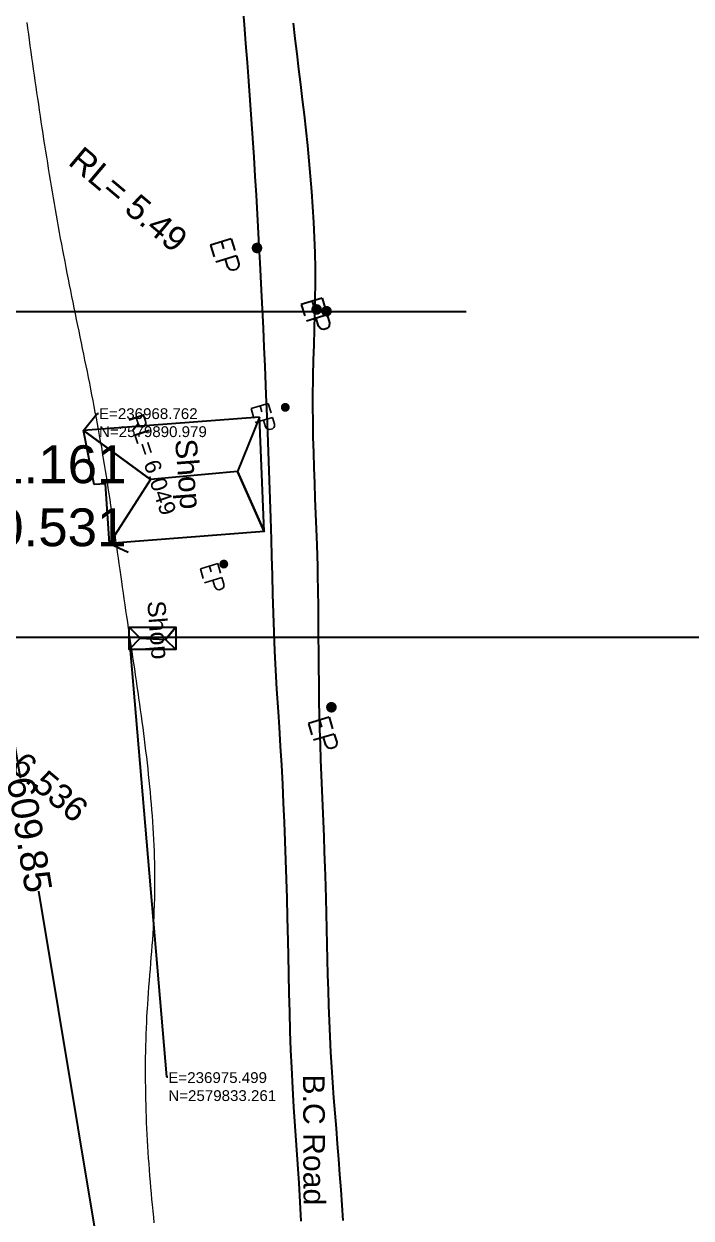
# Model space of a CAD drawing. Header units: millimetres. Extents: x 234588 to 238075, y 2578744 to 2579543.
# Drawn here: x 234917.8 to 235015.6, y 2579028.4 to 2579203.5 of the extents above; entities that cross this region are included whole.
import ezdxf

# ---------------------------------------------------------------- set-up
doc = ezdxf.new("R2010")
doc.units = ezdxf.units.MM
doc.header["$MEASUREMENT"] = 0
doc.header["$PDMODE"] = 98
doc.header["$PDSIZE"] = 0.5
for name, color, linetype in [('Boundary', 6, 'Continuous'), ('COORDINATES', 7, 'Continuous'), ('Points-NUM', 4, 'Continuous'), ('Points-TXT', 3, 'Continuous'), ('RL', 7, 'Continuous')]:
    doc.layers.add(name, color=color, linetype=linetype)
doc.layers.add('EP', color=1, linetype='Continuous', lineweight=30)
doc.styles.add('romans', font='romans.shx')
doc.styles.get("Standard").update_dxf_attribs({"font": 'arial.ttf'})
doc.dimstyles.get("Standard").update_dxf_attribs({"dimtxt": 4, "dimasz": 0.18, "dimexe": 0.18, "dimexo": 0.0625, "dimgap": 0.09, "dimtad": 0, "dimzin": 0, "dimdsep": 46, "dimtxsty": 'Standard', "dimcen": 0.09, "dimadec": 0, "dimazin": 0, "dimtfac": 1, "dimtofl": 0, "dimtmove": 0, "dimatfit": 3, "dimfxl": 1, "dimtolj": 1, "dimtzin": 0, "dimarcsym": 0})

# ---------------------------------------------------------------- blocks, each defined once
blk = doc.blocks.new('*D24')
at = {"layer": 'Defpoints', "color": 0}
for p in [(234842.91, 2579383.19), (234968.2, 2578785.8), (234942.8, 2578781.58)]:
    blk.add_point(p, dxfattribs=at)
at = {"layer": 'Points-NUM', "color": 0, "lineweight": -2}
for p, q in [((234842.97, 2579383.2), (234868.49, 2579387.44)), ((234868.34, 2579387.23), (234917.21, 2579092.93)), ((234968.17, 2578785.98), (234919.97, 2579076.32)), ((234942.86, 2578781.59), (234968.38, 2578785.83))]:
    blk.add_line(p, q, dxfattribs=at)
at = {"layer": 'Points-NUM', "color": 0}
for points in [[(234868.37, 2579387.24), (234868.32, 2579387.23), (234868.32, 2579387.41)], [(234968.2, 2578785.98), (234968.14, 2578785.97), (234968.2, 2578785.8)]]:
    blk.add_solid(points, dxfattribs=at)
at = {"layer": 'Points-NUM', "color": 0, "insert": (234918.59, 2579084.63), "char_height": 4, "attachment_point": 5, "rotation": 279.4271}
blk.add_mtext('\\A1;609.85', dxfattribs=at)

msp = doc.modelspace()

# ---------------------------------------------------------------- hatches: boundary and pattern name
at = {"layer": 'Points-NUM'}
h = msp.add_hatch(color=1, dxfattribs=at)
h.dxf.hatch_style = 1
h.paths.add_polyline_path([(234951.161, 2579170.658, 1), (234952.736, 2579170.658, 1)])
h = msp.add_hatch(color=1, dxfattribs=at)
h.dxf.hatch_style = 1
h.paths.add_polyline_path([(234959.903, 2579161.641, 1), (234961.478, 2579161.641, 1)])
h = msp.add_hatch(color=1, dxfattribs=at)
h.dxf.hatch_style = 1
h.paths.add_polyline_path([(234961.353, 2579161.387, 1), (234962.928, 2579161.387, 1)])
h = msp.add_hatch(color=1, dxfattribs=at)
h.dxf.hatch_style = 1
h.paths.add_polyline_path([(234955.441, 2579147.286, 1), (234956.753, 2579147.286, 1)])
h = msp.add_hatch(color=1, dxfattribs=at)
h.dxf.hatch_style = 1
h.paths.add_polyline_path([(234946.428, 2579124.304, 1), (234947.74, 2579124.304, 1)])
h = msp.add_hatch(color=1, dxfattribs=at)
h.dxf.hatch_style = 1
h.paths.add_polyline_path([(234962.073, 2579103.305, 1), (234963.648, 2579103.305, 1)])

# ---------------------------------------------------------------- linework, layer by layer
at = {"layer": 'Boundary'}
for points in [[(234949.818, 2579206.217), (234950.052, 2579203.438), (234950.278, 2579200.658), (234950.495, 2579197.878), (234950.704, 2579195.097), (234950.906, 2579192.315), (234951.1, 2579189.533), (234951.288, 2579186.751), (234951.469, 2579183.968), (234951.643, 2579181.185), (234951.811, 2579178.401), (234951.973, 2579175.617), (234952.13, 2579172.833), (234952.281, 2579170.048), (234952.363, 2579168.492), (234952.569, 2579164.478), (234952.705, 2579161.692), (234952.837, 2579158.907), (234952.965, 2579156.121), (234953.088, 2579153.334), (234953.207, 2579150.548), (234953.266, 2579149.123), (234953.432, 2579144.975), (234953.538, 2579142.189), (234953.64, 2579139.402), (234953.737, 2579136.615), (234953.829, 2579133.827), (234953.917, 2579131.04), (234954.011, 2579127.888), (234954.079, 2579125.464), (234954.156, 2579122.675), (234954.235, 2579119.887), (234954.321, 2579117.099), (234954.418, 2579114.312), (234954.53, 2579111.525), (234954.661, 2579108.74), (234954.814, 2579105.955), (234955.032, 2579102.626), (234955.182, 2579100.39), (234955.357, 2579097.606), (234955.518, 2579094.822), (234955.667, 2579092.037), (234955.803, 2579089.251), (234955.928, 2579086.465), (234956.042, 2579083.678), (234956.146, 2579080.891), (234956.239, 2579078.103), (234956.323, 2579075.315), (234956.397, 2579072.527), (234956.48, 2579068.976), (234956.522, 2579066.95), (234956.577, 2579064.162), (234956.633, 2579061.374), (234956.698, 2579058.586), (234956.776, 2579055.798), (234956.873, 2579053.011), (234956.984, 2579050.462), (234957.145, 2579047.438), (234957.317, 2579044.653), (234957.503, 2579041.868), (234957.695, 2579039.084), (234957.886, 2579036.3), (234958.068, 2579033.517), (234958.233, 2579030.734), (234958.373, 2579027.951)], [(234964.562, 2579028.059), (234964.426, 2579030.308), (234964.274, 2579032.556), (234964.11, 2579034.804), (234963.938, 2579037.053), (234963.761, 2579039.301), (234963.582, 2579041.549), (234963.405, 2579043.798), (234963.234, 2579046.047), (234963.071, 2579048.296), (234962.92, 2579050.546), (234962.791, 2579052.711), (234962.67, 2579055.047), (234962.57, 2579057.299), (234962.484, 2579059.551), (234962.41, 2579061.804), (234962.345, 2579064.057), (234962.287, 2579066.31), (234962.233, 2579068.564), (234962.181, 2579070.818), (234962.127, 2579073.071), (234962.071, 2579075.325), (234961.977, 2579078.633), (234961.938, 2579079.831), (234961.859, 2579082.084), (234961.774, 2579084.337), (234961.685, 2579086.589), (234961.594, 2579088.841), (234961.503, 2579091.094), (234961.414, 2579093.346), (234961.329, 2579095.598), (234961.251, 2579097.851), (234961.181, 2579100.104), (234961.122, 2579102.357), (234961.088, 2579103.938), (234961.042, 2579106.863), (234961.018, 2579109.117), (234961, 2579111.371), (234960.985, 2579113.625), (234960.969, 2579115.879), (234960.948, 2579118.133), (234960.92, 2579120.387), (234960.881, 2579122.641), (234960.85, 2579123.972), (234960.757, 2579127.148), (234960.676, 2579129.401), (234960.589, 2579131.653), (234960.5, 2579133.906), (234960.412, 2579136.159), (234960.33, 2579138.412), (234960.259, 2579140.665), (234960.202, 2579142.918), (234960.163, 2579145.171), (234960.148, 2579147.425), (234960.15, 2579148.565), (234960.196, 2579151.933), (234960.251, 2579154.188), (234960.315, 2579156.442), (234960.381, 2579158.697), (234960.442, 2579160.95), (234960.488, 2579163.204), (234960.514, 2579165.456), (234960.51, 2579167.684), (234960.47, 2579169.958), (234960.396, 2579172.207), (234960.291, 2579174.455), (234960.156, 2579176.702), (234959.996, 2579178.948), (234959.812, 2579181.194), (234959.608, 2579183.439), (234959.385, 2579185.683), (234959.147, 2579187.927), (234958.897, 2579190.17), (234958.637, 2579192.413), (234958.37, 2579194.655), (234958.099, 2579196.897), (234957.826, 2579199.14), (234957.554, 2579201.382), (234957.287, 2579203.624)]]:
    msp.add_lwpolyline(points, dxfattribs=at)
at = {"layer": 'Boundary', "lineweight": 20}
msp.add_lwpolyline([(234918.191, 2579203.738), (234918.311, 2579202.88), (234918.43, 2579202.021), (234918.55, 2579201.163), (234918.67, 2579200.304), (234918.79, 2579199.446), (234918.911, 2579198.588), (234919.033, 2579197.729), (234919.155, 2579196.871), (234919.278, 2579196.013), (234919.401, 2579195.155), (234919.525, 2579194.297), (234919.649, 2579193.439), (234919.775, 2579192.582), (234919.901, 2579191.724), (234920.028, 2579190.867), (234920.156, 2579190.01), (234920.284, 2579189.153), (234920.414, 2579188.296), (234920.545, 2579187.439), (234920.676, 2579186.582), (234920.809, 2579185.726), (234920.943, 2579184.87), (234921.078, 2579184.014), (234921.215, 2579183.158), (234921.352, 2579182.303), (234921.491, 2579181.447), (234921.631, 2579180.592), (234921.773, 2579179.738), (234921.916, 2579178.883), (234922.061, 2579178.029), (234922.207, 2579177.175), (234922.354, 2579176.321), (234922.503, 2579175.468), (234922.654, 2579174.615), (234922.807, 2579173.762), (234922.961, 2579172.91), (234923.117, 2579172.058), (234923.275, 2579171.206), (234923.434, 2579170.354), (234923.53, 2579169.851), (234923.759, 2579168.653), (234923.924, 2579167.802), (234924.091, 2579166.952), (234924.259, 2579166.103), (234924.429, 2579165.253), (234924.599, 2579164.404), (234924.771, 2579163.555), (234924.944, 2579162.706), (234925.117, 2579161.857), (234925.291, 2579161.008), (234925.465, 2579160.16), (234925.64, 2579159.311), (234925.815, 2579158.463), (234925.989, 2579157.614), (234926.164, 2579156.766), (234926.339, 2579155.918), (234926.513, 2579155.069), (234926.686, 2579154.221), (234926.859, 2579153.372), (234927.031, 2579152.523), (234927.202, 2579151.674), (234927.372, 2579150.825), (234927.541, 2579149.976), (234927.709, 2579149.126), (234927.875, 2579148.276), (234928.039, 2579147.426), (234928.201, 2579146.576), (234928.362, 2579145.725), (234928.521, 2579144.874), (234928.677, 2579144.022), (234928.831, 2579143.171), (234928.982, 2579142.318), (234929.131, 2579141.466), (234929.324, 2579140.333), (234929.42, 2579139.758), (234929.56, 2579138.904), (234929.698, 2579138.049), (234929.833, 2579137.194), (234929.966, 2579136.339), (234930.097, 2579135.483), (234930.226, 2579134.627), (234930.353, 2579133.77), (234930.479, 2579132.913), (234930.603, 2579132.056), (234930.727, 2579131.199), (234930.849, 2579130.341), (234930.971, 2579129.484), (234931.092, 2579128.626), (234931.213, 2579127.768), (234931.334, 2579126.911), (234931.454, 2579126.053), (234931.575, 2579125.195), (234931.697, 2579124.338), (234931.819, 2579123.48), (234931.918, 2579122.79), (234932.066, 2579121.765), (234932.19, 2579120.908), (234932.316, 2579120.051), (234932.442, 2579119.194), (234932.569, 2579118.337), (234932.696, 2579117.481), (234932.823, 2579116.624), (234932.951, 2579115.768), (234933.08, 2579114.912), (234933.208, 2579114.055), (234933.281, 2579113.572), (234933.465, 2579112.343), (234933.593, 2579111.487), (234933.721, 2579110.631), (234933.849, 2579109.775), (234933.976, 2579108.918), (234934.102, 2579108.062), (234934.228, 2579107.205), (234934.353, 2579106.347), (234934.512, 2579105.246), (234934.599, 2579104.631), (234934.721, 2579103.772), (234934.841, 2579102.912), (234934.96, 2579102.052), (234935.076, 2579101.192), (234935.191, 2579100.331), (234935.304, 2579099.47), (234935.415, 2579098.608), (234935.523, 2579097.746), (234935.628, 2579096.883), (234935.731, 2579096.02), (234935.83, 2579095.157), (234935.927, 2579094.294), (234936.02, 2579093.43), (234936.11, 2579092.566), (234936.196, 2579091.702), (234936.278, 2579090.837), (234936.357, 2579089.973), (234936.431, 2579089.108), (234936.5, 2579088.243), (234936.566, 2579087.378), (234936.626, 2579086.513), (234936.682, 2579085.647), (234936.733, 2579084.782), (234936.778, 2579083.916), (234936.819, 2579083.051), (234936.853, 2579082.185), (234936.882, 2579081.32), (234936.905, 2579080.454), (234936.922, 2579079.589), (234936.933, 2579078.724), (234936.938, 2579077.859), (234936.935, 2579076.993), (234936.927, 2579076.128), (234936.911, 2579075.264), (234936.888, 2579074.399), (234936.851, 2579073.368), (234936.82, 2579072.67), (234936.776, 2579071.806), (234936.726, 2579070.942), (234936.67, 2579070.079), (234936.61, 2579069.215), (234936.546, 2579068.351), (234936.479, 2579067.488), (234936.41, 2579066.624), (234936.34, 2579065.761), (234936.269, 2579064.897), (234936.198, 2579064.034), (234936.128, 2579063.17), (234936.06, 2579062.306), (234935.995, 2579061.442), (234935.932, 2579060.578), (234935.874, 2579059.714), (234935.836, 2579059.11), (234935.772, 2579057.984), (234935.729, 2579057.119), (234935.691, 2579056.254), (234935.658, 2579055.388), (234935.631, 2579054.522), (234935.608, 2579053.656), (234935.59, 2579052.79), (234935.577, 2579051.924), (234935.568, 2579051.058), (234935.565, 2579050.191), (234935.566, 2579049.325), (234935.571, 2579048.458), (234935.581, 2579047.591), (234935.595, 2579046.725), (234935.613, 2579045.858), (234935.636, 2579044.991), (234935.662, 2579044.125), (234935.693, 2579043.258), (234935.727, 2579042.392), (234935.766, 2579041.525), (234935.808, 2579040.659), (234935.854, 2579039.793), (234935.904, 2579038.927), (234935.957, 2579038.061), (234936.014, 2579037.196), (234936.074, 2579036.33), (234936.137, 2579035.465), (234936.204, 2579034.6), (234936.274, 2579033.736), (234936.347, 2579032.871), (234936.423, 2579032.007), (234936.502, 2579031.144), (234936.571, 2579030.412), (234936.668, 2579029.417), (234936.755, 2579028.555), (234936.844, 2579027.692)], dxfattribs=at)
at = {"layer": 'Points-NUM'}
msp.add_line((234982.624, 2579161.316), (234846.033, 2579161.316), dxfattribs=at)
for points in [[(235278.915, 2579542.818), (235278.915, 2579113.561), (234588.216, 2579113.561), (234588.216, 2579542.818)], [(234933.194, 2579115.073), (234940.061, 2579115.059), (234940.069, 2579111.768), (234933.202, 2579111.782)]]:
    msp.add_lwpolyline(points, close=True, dxfattribs=at)
for points in [[(234952.296, 2579145.857), (234926.538, 2579143.885)], [(234952.994, 2579129.07), (234952.296, 2579145.857)], [(234930.338, 2579127.335), (234929.723, 2579136.083), (234928.068, 2579135.967), (234926.538, 2579143.885)], [(234952.994, 2579129.07), (234930.338, 2579127.335)], [(234933.194, 2579115.073), (234934.81, 2579113.461), (234933.202, 2579111.782), (234934.81, 2579113.461), (234938.547, 2579113.251), (234940.061, 2579115.059), (234938.547, 2579113.251), (234940.069, 2579111.768)]]:
    msp.add_lwpolyline(points, dxfattribs=at)
at = {"layer": 'Points-TXT'}
msp.add_lwpolyline([(234952.296, 2579145.857), (234949.105, 2579137.873), (234952.994, 2579129.07), (234949.105, 2579137.873), (234936.338, 2579136.697), (234926.538, 2579143.885), (234936.338, 2579136.697), (234930.338, 2579127.335)], dxfattribs=at)

# ---------------------------------------------------------------- texts
at = {"layer": 'COORDINATES'}
for s, insert, char_height, attachment_point in [('\\A1;E=236968.762\\PN=2579890.979', (234928.787, 2579147.154), 1.584, 1), ('\\A1;E=236971.161\\PN=2579880.531', (234932.808, 2579126.846), 5.544, 9), ('\\A1;E=236975.499\\PN=2579833.261', (234938.954, 2579049.788), 1.584, 1)]:
    msp.add_mtext(s, dxfattribs=dict(at, insert=insert, char_height=char_height, attachment_point=attachment_point))
at = {"layer": 'EP', "attachment_point": 1}
for s, width, heights, insert, char_height, rotation, own_width in [('Shop', 9.69937, [0], (234943.096, 2579142.789), 3.168, 274.42873, 15.3638), ('Shop', 9.69937, [0], (234938.497, 2579119.033), 2.64, 274.42873, 12.80317), ('B.C Road', 12.36822, [0.586], (234961.865, 2579049.467), 3.168, 270.22301, 19.59127)]:
    msp.add_mtext_dynamic_manual_height_columns(s, width=width, gutter_width=1, heights=heights, dxfattribs=dict(at, insert=insert, char_height=char_height, rotation=rotation)).dxf.set("width", own_width)
at = {"layer": 'RL'}
for s, height, rotation, p in [('RL= 5.49', 3.6, 319.88854, (234924.088, 2579183.031, -9.737)), ('RL= 6.049', 2.376, 288.51425, (234933.041, 2579145.844, -8.114)), ('RL= 6.536', 3.6, 319.88854, (234907.386, 2579101.229))]:
    msp.add_text(s, height=height, rotation=rotation, dxfattribs=at).set_placement(p)
at = {"layer": 'RL', "attachment_point": 1, "rotation": 286.77591, "style": 'romans'}
for insert, char_height, own_width in [((234948.028, 2579172.506), 3.168, 6.33869), ((234961.324, 2579163.826), 3.168, 6.33869), ((234953.473, 2579148.308), 2.64, 5.28225), ((234946.055, 2579124.812), 2.64, 5.28225), ((234962.376, 2579102.369), 3.168, 6.33869)]:
    msp.add_mtext_dynamic_manual_height_columns('EP', width=4.0017, gutter_width=33, heights=[0], dxfattribs=dict(at, insert=insert, char_height=char_height)).dxf.set("width", own_width)

# ---------------------------------------------------------------- dimensions: what is measured, and where the dimension line sits
at = {"layer": 'Points-NUM'}
dim = msp.add_linear_dim(base=(234968.204, 2578785.8), p1=(234842.909, 2579383.192), p2=(234942.797, 2578781.582), angle=279.42713, dimstyle='Standard', dxfattribs=at)
dim.commit()
dim.dimension.update_dxf_attribs({"geometry": '*D24', "text_midpoint": (234918.588, 2579084.627), "dimtype": 161})

# ---------------------------------------------------------------- leaders
at = {"layer": 'COORDINATES', "annotation_type": 0, "has_hookline": 1}
for points, hookline_direction, text_width in [([(234926.538, 2579143.885), (234928.517, 2579146.362), (234928.697, 2579146.362)], 0, 15.546), ([(234930.338, 2579127.335), (234933.078, 2579126.054), (234932.898, 2579126.054)], 1, 53.33), ([(234933.198, 2579113.428), (234938.684, 2579049.128), (234938.864, 2579049.128)], 0, 15.237)]:
    msp.add_leader(points, dimstyle='Standard', override={"dimgap": 0.09, "dimtad": 0}, dxfattribs=dict(at, hookline_direction=hookline_direction, text_width=text_width))

doc.saveas('drawing.dxf')
